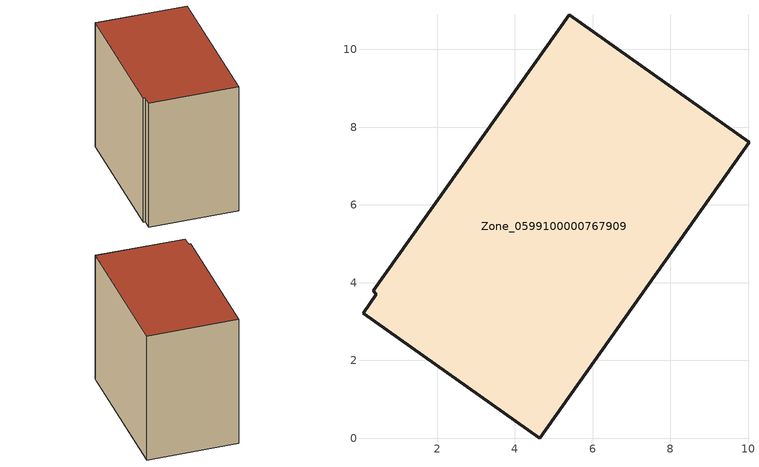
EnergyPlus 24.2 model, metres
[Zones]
Zone_0599100000767909
 floor ground (C_G): 0.11,3.21 0.44,3.7 0.35,3.79 5.4,10.89 10.02,7.61 4.63,0 z1.66
 wall outside (C_F): 4.63,0 10.02,7.61 5.4,10.89 0.35,3.79 0.44,3.7 0.11,3.21 4.63,0 z1.66:10.25
 roof outside (C_R): 0.44,3.7 0.11,3.21 4.63,0 10.02,7.61 5.4,10.89 0.35,3.79 z10.25
[BUILDING]
Pand.0599100000767909: North Axis=0; Terrain=City; Loads Convergence Tolerance Value=0.04; Temperature Convergence Tolerance Value=0.4; Solar Distribution=FullExterior; Maximum Number of Warmup Days=25; Minimum Number of Warmup Days=1
[Site:Location]
Rotterdam.The.Hague.AP_ZH_NLD Design_Conditions: Latitude=51.96; Longitude=4.45; Time Zone=1; Elevation=-4.5
[SITE:GROUNDTEMPERATURE:BUILDINGSURFACE]
18, 18, 18, 18, 18, 18, 18, 18, 18, 18, 18, 18
[MATERIAL] Thermal Absorptance=0.9; Solar Absorptance=0.7; Visible Absorptance=0.7
Name | Roughness | Thickness | Conductivity | Density | Specific Heat
G.TC.2006-2014 | MediumSmooth | 0.15 | 0.06 | 540 | 1210
F.TC.2006-2014 | Rough | 0.3 | 0.12 | 1920 | 840
R.TC.2006-2014 | MediumRough | 0.2 | 0.08 | 1500 | 1000
[CONSTRUCTION]
C_G: G.TC.2006-2014
C_F: F.TC.2006-2014
C_R: R.TC.2006-2014
[ZONE]
Zone_0599100000767909: Type=1; Multiplier=1; Ceiling Height=Autocalculate; Volume=Autocalculate; Floor Area=autocalculate; Part of Total Floor Area=Yes
[ZONEINFILTRATION:DESIGNFLOWRATE]
Infil_Zone_0599100000767909: Zone or ZoneList or Space or SpaceList=Zone_0599100000767909; Schedule=AlwaysOn; Design Flow Rate Calculation Method=Flow/Area; Flow Rate per Floor Area=0.0015; Constant Term Coefficient=1; Temperature Term Coefficient=0; Velocity Term Coefficient=0; Velocity Squared Term Coefficient=0
[HVACTEMPLATE:ZONE:IDEALLOADSAIRSYSTEM]
Zone_0599100000767909: Maximum Heating Supply Air Temperature=50; Minimum Cooling Supply Air Temperature=13; Maximum Heating Supply Air Humidity Ratio=0.0156; Minimum Cooling Supply Air Humidity Ratio=0.0077; Heating Limit=NoLimit; Cooling Limit=NoLimit; Dehumidification Control Type=ConstantSensibleHeatRatio; Cooling Sensible Heat Ratio=0.7; Dehumidification Setpoint=60; Humidification Control Type=None; Humidification Setpoint=30; Outdoor Air Method=None; Outdoor Air Flow Rate per Person=0.00944; Outdoor Air Flow Rate per Zone Floor Area=0; Outdoor Air Flow Rate per Zone=0; Demand Controlled Ventilation Type=None; Outdoor Air Economizer Type=NoEconomizer; Heat Recovery Type=None; Sensible Heat Recovery Effectiveness=0.7; Latent Heat Recovery Effectiveness=0.65
[ZONECONTROL:THERMOSTAT]
ThermostatControl_Zone_0599100000767909: Zone or ZoneList=Zone_0599100000767909; Control Type Schedule=DualSetpointControlType; Control 1=Thermostat_Zone_0599100000767909; Temperature Difference Between Cutout And Setpoint=0
[THERMOSTATSETPOINT:DUALSETPOINT]
Thermostat_Zone_0599100000767909: Heating Setpoint Temperature Schedule=HeatingSetpoint_Zone_0599100000767909; Cooling Setpoint Temperature Schedule=CoolingSetpoint_Zone_0599100000767909
[SCHEDULE:COMPACT]
HeatingSetpoint_Zone_0599100000767909: Through: 12/31, For: AllDays, Until: 24:00, 21
CoolingSetpoint_Zone_0599100000767909: Through: 12/31, For: AllDays, Until: 24:00, 24
DualSetpointControlType: Through: 12/31, For: AllDays, Until: 24:00, 4
AlwaysOn: Through: 12/31, For: AllDays, Until: 24:00, 1
